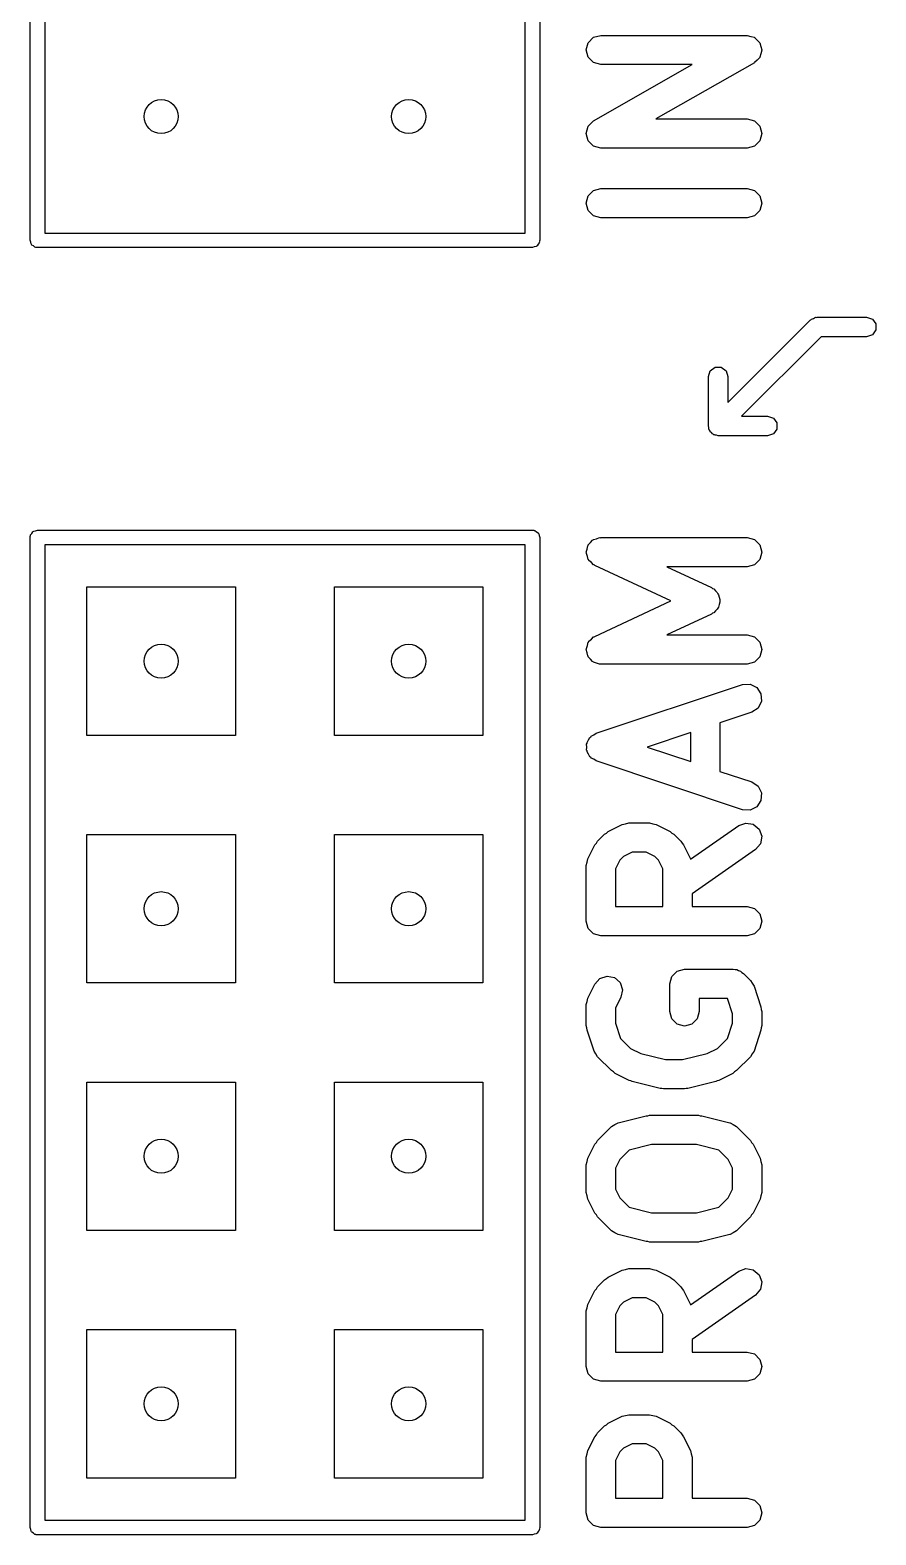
# Model space of a CAD drawing. Extents: x 6.24 to 8.54, y -5.54 to -4.04.
# Drawn here: x 6.237 to 6.579, y -5.203 to -4.595 of the extents above; entities that cross this region are included whole.
import ezdxf

# ---------------------------------------------------------------- set-up
doc = ezdxf.new("R2010")
doc.units = 0
doc.header["$MEASUREMENT"] = 0
doc.layers.add('BLACK', color=7, linetype='CONTINUOUS')

msp = doc.modelspace()

# ---------------------------------------------------------------- linework, layer by layer
at = {"layer": 'BLACK', "linetype": 'CONTINUOUS'}
for p, q in [((6.23705, -4.68), (6.23705, -4.38)), ((6.44295, -4.38), (6.44295, -4.68)), ((6.24295, -4.38295), (6.24295, -4.67705)), ((6.43705, -4.67705), (6.43705, -4.38295)), ((6.46175, -4.60312), (6.46254, -4.60016)), ((6.46254, -4.60016), (6.4647, -4.598)), ((6.4647, -4.598), (6.46765, -4.59721)), ((6.46765, -4.59721), (6.52671, -4.59721)), ((6.52671, -4.59721), (6.52672, -4.59721)), ((6.52672, -4.59721), (6.52673, -4.59721)), ((6.52673, -4.59721), (6.5282, -4.59761)), ((6.5282, -4.59761), (6.52966, -4.598)), ((6.52966, -4.598), (6.52967, -4.59801)), ((6.52967, -4.59801), (6.52968, -4.59801)), ((6.52968, -4.59801), (6.53075, -4.59909)), ((6.53075, -4.59909), (6.53182, -4.60016)), ((6.53182, -4.60016), (6.53182, -4.60018)), ((6.53182, -4.60018), (6.53183, -4.60019)), ((6.53183, -4.60019), (6.53222, -4.60166)), ((6.46254, -4.60607), (6.46175, -4.60312)), ((6.4647, -4.60823), (6.46254, -4.60607)), ((6.53073, -4.60716), (6.52966, -4.60823)), ((6.53181, -4.60609), (6.53073, -4.60716)), ((6.53182, -4.60607), (6.53181, -4.60608)), ((6.53181, -4.60608), (6.53181, -4.60609)), ((6.53221, -4.60461), (6.53182, -4.60607)), ((6.53261, -4.60314), (6.53221, -4.60461)), ((6.53222, -4.60166), (6.53261, -4.60312)), ((6.53261, -4.60312), (6.53261, -4.60313)), ((6.53261, -4.60313), (6.53261, -4.60314)), ((6.46765, -4.60902), (6.4647, -4.60823)), ((6.46472, -4.63173), (6.50447, -4.60902)), ((6.50447, -4.60902), (6.46765, -4.60902)), ((6.52964, -4.60824), (6.48989, -4.63096)), ((6.52965, -4.60823), (6.52964, -4.60824)), ((6.52966, -4.60823), (6.52965, -4.60823)), ((6.46363, -4.63282), (6.4647, -4.63175)), ((6.4647, -4.63175), (6.46471, -4.63174)), ((6.46471, -4.63174), (6.46472, -4.63173)), ((6.48989, -4.63096), (6.52671, -4.63096)), ((6.52671, -4.63096), (6.52966, -4.63175)), ((6.52966, -4.63175), (6.53182, -4.63391)), ((6.46175, -4.63684), (6.46214, -4.63537)), ((6.46175, -4.63685), (6.46175, -4.63684)), ((6.46175, -4.63686), (6.46175, -4.63685)), ((6.46214, -4.63833), (6.46175, -4.63686)), ((6.46214, -4.63537), (6.46254, -4.63391)), ((6.46254, -4.63391), (6.46255, -4.6339)), ((6.46255, -4.63389), (6.46363, -4.63282)), ((6.46255, -4.6339), (6.46255, -4.63389)), ((6.53182, -4.63391), (6.53261, -4.63686)), ((6.53261, -4.63686), (6.53182, -4.63981)), ((6.46252, -4.63979), (6.46214, -4.63833)), ((6.46253, -4.6398), (6.46252, -4.63979)), ((6.46254, -4.63981), (6.46253, -4.6398)), ((6.46361, -4.64089), (6.46254, -4.63981)), ((6.46468, -4.64196), (6.46361, -4.64089)), ((6.46469, -4.64197), (6.46468, -4.64196)), ((6.4647, -4.64198), (6.46469, -4.64197)), ((6.46616, -4.64237), (6.4647, -4.64198)), ((6.46762, -4.64277), (6.46616, -4.64237)), ((6.46764, -4.64276), (6.46762, -4.64277)), ((6.46765, -4.64277), (6.46764, -4.64276)), ((6.52671, -4.64277), (6.46765, -4.64277)), ((6.52966, -4.64198), (6.52671, -4.64277)), ((6.53182, -4.63981), (6.52966, -4.64198)), ((6.46175, -4.66498), (6.46254, -4.66203)), ((6.46254, -4.66203), (6.4647, -4.65987)), ((6.4647, -4.65987), (6.46765, -4.65908)), ((6.46765, -4.65908), (6.52671, -4.65908)), ((6.52671, -4.65908), (6.52966, -4.65987)), ((6.52966, -4.65987), (6.53182, -4.66203)), ((6.53182, -4.66203), (6.53261, -4.66498)), ((6.46254, -4.66794), (6.46175, -4.66498)), ((6.4647, -4.6701), (6.46254, -4.66794)), ((6.53182, -4.66794), (6.52966, -4.6701)), ((6.53261, -4.66498), (6.53182, -4.66794)), ((6.46765, -4.67089), (6.4647, -4.6701)), ((6.52671, -4.67089), (6.46765, -4.67089)), ((6.52966, -4.6701), (6.52671, -4.67089)), ((6.23731, -4.68072), (6.23705, -4.68)), ((6.24295, -4.67705), (6.43705, -4.67705)), ((6.44291, -4.68051), (6.44284, -4.68063)), ((6.44295, -4.68), (6.44289, -4.68038)), ((6.44289, -4.68038), (6.44291, -4.68051)), ((6.23744, -4.68148), (6.23731, -4.68072)), ((6.23765, -4.68165), (6.23744, -4.68148)), ((6.23774, -4.6819), (6.23765, -4.68165)), ((6.2384, -4.68228), (6.23774, -4.6819)), ((6.23899, -4.68277), (6.2384, -4.68228)), ((6.23937, -4.68284), (6.23899, -4.68277)), ((6.23949, -4.68291), (6.23937, -4.68284)), ((6.23962, -4.68289), (6.23949, -4.68291)), ((6.24, -4.68295), (6.23962, -4.68289)), ((6.44, -4.68295), (6.24, -4.68295)), ((6.44072, -4.68269), (6.44, -4.68295)), ((6.44148, -4.68256), (6.44072, -4.68269)), ((6.44165, -4.68235), (6.44148, -4.68256)), ((6.4419, -4.68226), (6.44165, -4.68235)), ((6.44228, -4.6816), (6.4419, -4.68226)), ((6.44277, -4.68101), (6.44228, -4.6816)), ((6.44284, -4.68063), (6.44277, -4.68101)), ((6.51894, -4.7455), (6.55222, -4.71222)), ((6.55222, -4.71222), (6.5525, -4.71207)), ((6.5525, -4.71207), (6.55269, -4.71181)), ((6.55269, -4.71181), (6.55356, -4.71153)), ((6.55356, -4.71153), (6.55438, -4.71111)), ((6.55438, -4.71111), (6.5547, -4.71116)), ((6.5547, -4.71116), (6.555, -4.71106)), ((6.555, -4.71106), (6.575, -4.71106)), ((6.575, -4.71106), (6.57731, -4.71181)), ((6.57731, -4.71181), (6.57874, -4.71378)), ((6.57874, -4.71622), (6.57731, -4.71819)), ((6.57874, -4.71378), (6.57874, -4.71622)), ((6.55663, -4.71894), (6.5245, -4.75106)), ((6.575, -4.71894), (6.55663, -4.71894)), ((6.57731, -4.71819), (6.575, -4.71894)), ((6.51106, -4.735), (6.51181, -4.73269)), ((6.51106, -4.74), (6.51106, -4.735)), ((6.51181, -4.73269), (6.51378, -4.73126)), ((6.51378, -4.73126), (6.51622, -4.73126)), ((6.51622, -4.73126), (6.51819, -4.73269)), ((6.51819, -4.73269), (6.51894, -4.735)), ((6.51894, -4.735), (6.51894, -4.74)), ((6.51106, -4.755), (6.51106, -4.74)), ((6.51894, -4.74), (6.51894, -4.7455)), ((6.5245, -4.75106), (6.535, -4.75106)), ((6.535, -4.75106), (6.53731, -4.75181)), ((6.53731, -4.75181), (6.53874, -4.75378)), ((6.51126, -4.75559), (6.51106, -4.755)), ((6.51126, -4.75622), (6.51126, -4.75559)), ((6.51144, -4.75647), (6.51126, -4.75622)), ((6.51149, -4.75679), (6.51144, -4.75647)), ((6.51172, -4.75701), (6.51149, -4.75679)), ((6.51181, -4.75731), (6.51172, -4.75701)), ((6.51232, -4.75768), (6.51181, -4.75731)), ((6.51269, -4.75819), (6.51232, -4.75768)), ((6.51299, -4.75828), (6.51269, -4.75819)), ((6.51321, -4.75851), (6.51299, -4.75828)), ((6.51353, -4.75856), (6.51321, -4.75851)), ((6.51378, -4.75874), (6.51353, -4.75856)), ((6.51441, -4.75874), (6.51378, -4.75874)), ((6.515, -4.75894), (6.51441, -4.75874)), ((6.535, -4.75894), (6.515, -4.75894)), ((6.53731, -4.75819), (6.535, -4.75894)), ((6.53874, -4.75622), (6.53731, -4.75819)), ((6.53874, -4.75378), (6.53874, -4.75622)), ((6.23705, -4.8), (6.23711, -4.79962)), ((6.23705, -5.2), (6.23705, -4.8)), ((6.23709, -4.79949), (6.23716, -4.79937)), ((6.23711, -4.79962), (6.23709, -4.79949)), ((6.23716, -4.79937), (6.23723, -4.79899)), ((6.23723, -4.79899), (6.23772, -4.7984)), ((6.23772, -4.7984), (6.2381, -4.79774)), ((6.2381, -4.79774), (6.23835, -4.79765)), ((6.23835, -4.79765), (6.23852, -4.79744)), ((6.23852, -4.79744), (6.23928, -4.79731)), ((6.23928, -4.79731), (6.24, -4.79705)), ((6.24, -4.79705), (6.44, -4.79705)), ((6.44, -4.79705), (6.44038, -4.79711)), ((6.44038, -4.79711), (6.44051, -4.79709)), ((6.44051, -4.79709), (6.44063, -4.79716)), ((6.44063, -4.79716), (6.44101, -4.79723)), ((6.44101, -4.79723), (6.4416, -4.79772)), ((6.4416, -4.79772), (6.44226, -4.7981)), ((6.44226, -4.7981), (6.44235, -4.79835)), ((6.44235, -4.79835), (6.44256, -4.79852)), ((6.44256, -4.79852), (6.44269, -4.79928)), ((6.44269, -4.79928), (6.44295, -4.8)), ((6.44295, -4.8), (6.44295, -5.2)), ((6.46254, -4.80301), (6.46344, -4.8021)), ((6.46344, -4.8021), (6.46426, -4.80112)), ((6.46426, -4.80112), (6.46451, -4.80103)), ((6.46451, -4.80103), (6.4647, -4.80085)), ((6.4647, -4.80085), (6.46593, -4.80052)), ((6.46593, -4.80052), (6.46714, -4.80008)), ((6.46714, -4.80008), (6.4674, -4.80012)), ((6.4674, -4.80012), (6.46765, -4.80006)), ((6.46765, -4.80006), (6.52671, -4.80006)), ((6.52671, -4.80006), (6.52966, -4.80085)), ((6.52966, -4.80085), (6.53182, -4.80301)), ((6.24295, -4.80295), (6.24295, -5.19705)), ((6.43705, -4.80295), (6.24295, -4.80295)), ((6.43705, -5.19705), (6.43705, -4.80295)), ((6.46175, -4.80596), (6.46208, -4.80472)), ((6.46181, -4.80622), (6.46175, -4.80596)), ((6.46177, -4.80647), (6.46181, -4.80622)), ((6.4622, -4.80768), (6.46177, -4.80647)), ((6.46208, -4.80472), (6.4623, -4.80346)), ((6.46254, -4.80891), (6.4622, -4.80768)), ((6.4623, -4.80346), (6.46247, -4.80326)), ((6.46247, -4.80326), (6.46254, -4.80301)), ((6.53182, -4.80301), (6.53261, -4.80596)), ((6.53261, -4.80596), (6.53182, -4.80891)), ((6.46272, -4.8091), (6.46254, -4.80891)), ((6.46281, -4.80935), (6.46272, -4.8091)), ((6.46379, -4.81017), (6.46281, -4.80935)), ((6.4647, -4.81108), (6.46379, -4.81017)), ((6.46495, -4.81114), (6.4647, -4.81108)), ((6.46515, -4.81131), (6.46495, -4.81114)), ((6.49587, -4.82565), (6.46515, -4.81131)), ((6.52671, -4.81187), (6.49427, -4.81187)), ((6.49427, -4.81187), (6.51233, -4.8203)), ((6.52966, -4.81108), (6.52671, -4.81187)), ((6.53182, -4.80891), (6.52966, -4.81108)), ((6.26, -4.88), (6.26, -4.82)), ((6.26, -4.82), (6.32, -4.82)), ((6.32, -4.82), (6.32, -4.88)), ((6.36, -4.88), (6.36, -4.82)), ((6.36, -4.82), (6.42, -4.82)), ((6.42, -4.82), (6.42, -4.88)), ((6.51233, -4.8203), (6.51273, -4.82063)), ((6.46515, -4.83998), (6.49587, -4.82565)), ((6.51273, -4.82063), (6.51322, -4.82081)), ((6.51322, -4.82081), (6.51388, -4.8216)), ((6.51388, -4.8216), (6.51467, -4.82226)), ((6.51467, -4.82226), (6.51485, -4.82275)), ((6.51485, -4.82275), (6.51518, -4.82315)), ((6.51518, -4.82315), (6.51536, -4.82416)), ((6.51536, -4.82416), (6.51572, -4.82513)), ((6.51572, -4.82616), (6.51536, -4.82713)), ((6.51572, -4.82513), (6.51563, -4.82565)), ((6.51563, -4.82565), (6.51572, -4.82616)), ((6.51233, -4.831), (6.49427, -4.83943)), ((6.51273, -4.83066), (6.51233, -4.831)), ((6.51322, -4.83049), (6.51273, -4.83066)), ((6.51388, -4.8297), (6.51322, -4.83049)), ((6.51467, -4.82903), (6.51388, -4.8297)), ((6.51485, -4.82854), (6.51467, -4.82903)), ((6.51518, -4.82814), (6.51485, -4.82854)), ((6.51536, -4.82713), (6.51518, -4.82814)), ((6.46177, -4.84482), (6.4622, -4.84362)), ((6.4622, -4.84362), (6.46254, -4.84238)), ((6.46254, -4.84238), (6.46272, -4.84219)), ((6.46272, -4.84219), (6.46281, -4.84195)), ((6.46281, -4.84195), (6.46379, -4.84112)), ((6.46379, -4.84112), (6.4647, -4.84022)), ((6.4647, -4.84022), (6.46495, -4.84015)), ((6.46495, -4.84015), (6.46515, -4.83998)), ((6.49427, -4.83943), (6.52671, -4.83943)), ((6.52671, -4.83943), (6.52966, -4.84022)), ((6.52966, -4.84022), (6.53182, -4.84238)), ((6.53182, -4.84238), (6.53261, -4.84533)), ((6.46175, -4.84533), (6.46181, -4.84508)), ((6.46208, -4.84657), (6.46175, -4.84533)), ((6.46181, -4.84508), (6.46177, -4.84482)), ((6.4623, -4.84783), (6.46208, -4.84657)), ((6.46247, -4.84803), (6.4623, -4.84783)), ((6.46254, -4.84828), (6.46247, -4.84803)), ((6.46344, -4.84919), (6.46254, -4.84828)), ((6.46426, -4.85017), (6.46344, -4.84919)), ((6.46451, -4.85026), (6.46426, -4.85017)), ((6.4647, -4.85045), (6.46451, -4.85026)), ((6.46593, -4.85078), (6.4647, -4.85045)), ((6.46714, -4.85121), (6.46593, -4.85078)), ((6.52966, -4.85045), (6.52671, -4.85124)), ((6.53182, -4.84828), (6.52966, -4.85045)), ((6.53261, -4.84533), (6.53182, -4.84828)), ((6.4674, -4.85117), (6.46714, -4.85121)), ((6.46765, -4.85124), (6.4674, -4.85117)), ((6.52671, -4.85124), (6.46765, -4.85124)), ((6.46578, -4.8791), (6.52484, -4.85941)), ((6.52484, -4.85941), (6.52789, -4.85923)), ((6.52789, -4.85923), (6.53062, -4.8606)), ((6.53062, -4.8606), (6.53231, -4.86315)), ((6.53112, -4.86893), (6.52857, -4.87062)), ((6.53249, -4.8662), (6.53112, -4.86893)), ((6.53231, -4.86315), (6.53249, -4.8662)), ((6.52857, -4.87062), (6.51574, -4.8749)), ((6.51574, -4.8749), (6.51574, -4.89451)), ((6.32, -4.88), (6.26, -4.88)), ((6.42, -4.88), (6.36, -4.88)), ((6.4627, -4.88184), (6.46323, -4.88078)), ((6.46323, -4.88078), (6.46353, -4.88058)), ((6.46353, -4.88058), (6.46373, -4.88028)), ((6.46373, -4.88028), (6.46479, -4.87975)), ((6.46479, -4.87975), (6.46578, -4.8791)), ((6.50393, -4.87883), (6.48633, -4.8847)), ((6.50393, -4.89057), (6.50393, -4.87883)), ((6.46187, -4.88352), (6.46203, -4.88319)), ((6.46194, -4.8847), (6.46187, -4.88352)), ((6.46187, -4.88589), (6.46194, -4.8847)), ((6.46203, -4.88621), (6.46187, -4.88589)), ((6.46203, -4.88319), (6.46205, -4.88283)), ((6.46205, -4.88657), (6.46203, -4.88621)), ((6.46205, -4.88283), (6.4627, -4.88184)), ((6.4627, -4.88756), (6.46205, -4.88657)), ((6.48633, -4.8847), (6.50393, -4.89057)), ((6.46323, -4.88862), (6.4627, -4.88756)), ((6.46353, -4.88882), (6.46323, -4.88862)), ((6.46373, -4.88912), (6.46353, -4.88882)), ((6.46479, -4.88965), (6.46373, -4.88912)), ((6.46578, -4.8903), (6.46479, -4.88965)), ((6.52484, -4.90999), (6.46578, -4.8903)), ((6.51574, -4.89451), (6.52857, -4.89878)), ((6.52857, -4.89878), (6.53112, -4.90047)), ((6.53112, -4.90047), (6.53249, -4.9032)), ((6.53249, -4.9032), (6.53231, -4.90625)), ((6.52789, -4.91017), (6.52484, -4.90999)), ((6.53062, -4.90881), (6.52789, -4.91017)), ((6.53231, -4.90625), (6.53062, -4.90881)), ((6.47063, -4.91879), (6.47626, -4.91598)), ((6.47626, -4.91598), (6.47759, -4.91571)), ((6.47759, -4.91571), (6.4789, -4.91535)), ((6.4789, -4.91535), (6.48734, -4.91535)), ((6.48734, -4.91535), (6.48865, -4.91571)), ((6.48865, -4.91571), (6.48998, -4.91598)), ((6.48998, -4.91598), (6.4956, -4.91879)), ((6.5039, -4.93002), (6.52332, -4.91642)), ((6.52332, -4.91642), (6.52619, -4.91538)), ((6.52619, -4.91538), (6.5292, -4.91591)), ((6.5292, -4.91591), (6.53154, -4.91787)), ((6.26, -4.98), (6.26, -4.92)), ((6.26, -4.92), (6.32, -4.92)), ((6.32, -4.92), (6.32, -4.98)), ((6.36, -4.98), (6.36, -4.92)), ((6.36, -4.92), (6.42, -4.92)), ((6.42, -4.92), (6.42, -4.98)), ((6.46518, -4.92424), (6.46581, -4.92353)), ((6.46581, -4.92353), (6.46629, -4.92271)), ((6.46629, -4.92271), (6.4691, -4.9199)), ((6.4691, -4.9199), (6.46992, -4.91942)), ((6.46992, -4.91942), (6.47063, -4.91879)), ((6.4956, -4.91879), (6.49631, -4.91942)), ((6.49631, -4.91942), (6.49714, -4.9199)), ((6.49714, -4.9199), (6.49995, -4.92271)), ((6.49995, -4.92271), (6.50042, -4.92353)), ((6.50042, -4.92353), (6.50105, -4.92424)), ((6.53154, -4.91787), (6.53259, -4.92075)), ((6.53259, -4.92075), (6.53206, -4.92376)), ((6.46237, -4.92987), (6.46518, -4.92424)), ((6.47677, -4.92893), (6.47532, -4.93038)), ((6.48029, -4.92717), (6.47677, -4.92893)), ((6.48594, -4.92717), (6.48029, -4.92717)), ((6.48946, -4.92893), (6.48594, -4.92717)), ((6.49092, -4.93038), (6.48946, -4.92893)), ((6.50105, -4.92424), (6.50387, -4.92987)), ((6.53009, -4.9261), (6.50449, -4.94402)), ((6.53206, -4.92376), (6.53009, -4.9261)), ((6.46175, -4.93251), (6.4621, -4.9312)), ((6.46175, -4.95501), (6.46175, -4.93251)), ((6.4621, -4.9312), (6.46237, -4.92987)), ((6.47532, -4.93038), (6.47356, -4.9339)), ((6.47356, -4.9339), (6.47356, -4.9491)), ((6.49268, -4.9339), (6.49092, -4.93038)), ((6.49268, -4.9491), (6.49268, -4.9339)), ((6.50387, -4.92987), (6.5039, -4.93002)), ((6.50449, -4.94402), (6.50449, -4.9491)), ((6.47356, -4.9491), (6.49268, -4.9491)), ((6.50449, -4.9491), (6.52671, -4.9491)), ((6.52671, -4.9491), (6.52966, -4.94989)), ((6.52966, -4.94989), (6.53182, -4.95205)), ((6.53182, -4.95205), (6.53261, -4.95501)), ((6.46254, -4.95796), (6.46175, -4.95501)), ((6.4647, -4.96012), (6.46254, -4.95796)), ((6.46765, -4.96091), (6.4647, -4.96012)), ((6.52966, -4.96012), (6.52671, -4.96091)), ((6.53182, -4.95796), (6.52966, -4.96012)), ((6.53261, -4.95501), (6.53182, -4.95796)), ((6.49858, -4.96091), (6.46765, -4.96091)), ((6.52671, -4.96091), (6.49858, -4.96091)), ((6.46518, -4.98049), (6.46721, -4.9782)), ((6.46721, -4.9782), (6.47011, -4.97723)), ((6.47011, -4.97723), (6.4731, -4.97785)), ((6.4731, -4.97785), (6.47539, -4.97987)), ((6.49549, -4.98031), (6.49628, -4.97736)), ((6.49628, -4.97736), (6.49844, -4.9752)), ((6.49844, -4.9752), (6.5014, -4.97441)), ((6.5014, -4.97441), (6.52108, -4.97441)), ((6.52108, -4.97441), (6.52183, -4.97461)), ((6.52183, -4.97461), (6.52261, -4.97461)), ((6.52261, -4.97461), (6.52328, -4.975)), ((6.52328, -4.975), (6.52403, -4.9752)), ((6.52403, -4.9752), (6.52458, -4.97575)), ((6.52458, -4.97575), (6.52526, -4.97614)), ((6.52526, -4.97614), (6.52807, -4.97895)), ((6.32, -4.98), (6.26, -4.98)), ((6.42, -4.98), (6.36, -4.98)), ((6.46237, -4.98611), (6.46518, -4.98049)), ((6.47539, -4.97987), (6.47636, -4.98277)), ((6.47636, -4.98277), (6.47574, -4.98577)), ((6.49549, -4.99156), (6.49549, -4.98031)), ((6.52807, -4.97895), (6.52875, -4.98013)), ((6.52875, -4.98013), (6.5295, -4.98126)), ((6.5295, -4.98126), (6.53231, -4.9897)), ((6.46175, -4.98875), (6.4621, -4.98744)), ((6.46175, -4.99719), (6.46175, -4.98875)), ((6.4621, -4.98744), (6.46237, -4.98611)), ((6.47574, -4.98577), (6.47356, -4.99015)), ((6.47356, -4.99015), (6.47356, -4.99623)), ((6.51864, -4.98622), (6.5073, -4.98622)), ((6.5073, -4.98622), (6.5073, -4.99156)), ((6.51873, -4.98632), (6.51864, -4.98622)), ((6.5208, -4.99252), (6.51873, -4.98632)), ((6.53231, -4.9897), (6.53237, -4.99065)), ((6.47356, -4.99623), (6.47562, -5.00243)), ((6.49628, -4.99452), (6.49549, -4.99156)), ((6.49844, -4.99668), (6.49628, -4.99452)), ((6.5014, -4.99747), (6.49844, -4.99668)), ((6.50435, -4.99668), (6.5014, -4.99747)), ((6.50651, -4.99452), (6.50435, -4.99668)), ((6.5073, -4.99156), (6.50651, -4.99452)), ((6.51873, -5.00243), (6.5208, -4.99623)), ((6.5208, -4.99623), (6.5208, -4.99252)), ((6.53237, -4.99065), (6.53261, -4.99156)), ((6.53261, -4.99156), (6.53261, -4.99719)), ((6.46199, -4.99811), (6.46175, -4.99719)), ((6.46205, -4.99906), (6.46199, -4.99811)), ((6.46486, -5.00749), (6.46205, -4.99906)), ((6.47562, -5.00243), (6.47959, -5.0064)), ((6.51477, -5.0064), (6.51873, -5.00243)), ((6.53231, -4.99906), (6.5295, -5.00749)), ((6.53237, -4.99811), (6.53231, -4.99906)), ((6.53261, -4.99719), (6.53237, -4.99811)), ((6.46561, -5.00862), (6.46486, -5.00749)), ((6.46629, -5.0098), (6.46561, -5.00862)), ((6.47959, -5.0064), (6.48377, -5.00849)), ((6.48377, -5.00849), (6.49369, -5.01097)), ((6.50067, -5.01097), (6.51058, -5.00849)), ((6.51058, -5.00849), (6.51477, -5.0064)), ((6.52875, -5.00862), (6.52807, -5.0098)), ((6.5295, -5.00749), (6.52875, -5.00862)), ((6.47191, -5.01542), (6.46629, -5.0098)), ((6.49369, -5.01097), (6.50067, -5.01097)), ((6.52807, -5.0098), (6.52245, -5.01542)), ((6.26, -5.08), (6.26, -5.02)), ((6.26, -5.02), (6.32, -5.02)), ((6.32, -5.02), (6.32, -5.08)), ((6.36, -5.08), (6.36, -5.02)), ((6.36, -5.02), (6.42, -5.02)), ((6.42, -5.02), (6.42, -5.08)), ((6.47273, -5.0159), (6.47191, -5.01542)), ((6.47345, -5.01653), (6.47273, -5.0159)), ((6.47907, -5.01934), (6.47345, -5.01653)), ((6.47971, -5.01947), (6.47907, -5.01934)), ((6.48028, -5.01979), (6.47971, -5.01947)), ((6.49153, -5.0226), (6.48028, -5.01979)), ((6.51408, -5.01979), (6.50283, -5.0226)), ((6.51465, -5.01947), (6.51408, -5.01979)), ((6.51529, -5.01934), (6.51465, -5.01947)), ((6.52091, -5.01653), (6.51529, -5.01934)), ((6.52162, -5.0159), (6.52091, -5.01653)), ((6.52245, -5.01542), (6.52162, -5.0159)), ((6.49226, -5.02259), (6.49153, -5.0226)), ((6.49296, -5.02278), (6.49226, -5.02259)), ((6.5014, -5.02278), (6.49296, -5.02278)), ((6.5021, -5.02259), (6.5014, -5.02278)), ((6.50283, -5.0226), (6.5021, -5.02259)), ((6.46629, -5.04363), (6.47191, -5.03801)), ((6.47191, -5.03801), (6.47196, -5.03798)), ((6.47196, -5.03798), (6.47198, -5.03794)), ((6.47198, -5.03794), (6.47328, -5.03722)), ((6.47328, -5.03722), (6.47456, -5.03648)), ((6.47456, -5.03648), (6.47461, -5.03648)), ((6.47461, -5.03648), (6.47465, -5.03645)), ((6.47465, -5.03645), (6.4859, -5.03364)), ((6.4859, -5.03364), (6.48663, -5.03365)), ((6.48663, -5.03365), (6.48734, -5.03346)), ((6.48734, -5.03346), (6.50702, -5.03346)), ((6.50702, -5.03346), (6.50772, -5.03365)), ((6.50772, -5.03365), (6.50845, -5.03364)), ((6.50845, -5.03364), (6.5197, -5.03645)), ((6.5197, -5.03645), (6.51975, -5.03648)), ((6.51975, -5.03648), (6.5198, -5.03648)), ((6.5198, -5.03648), (6.52108, -5.03722)), ((6.52108, -5.03722), (6.52237, -5.03794)), ((6.52237, -5.03794), (6.5224, -5.03798)), ((6.5224, -5.03798), (6.52245, -5.03801)), ((6.52245, -5.03801), (6.52807, -5.04363)), ((6.46237, -5.05079), (6.46518, -5.04517)), ((6.46518, -5.04517), (6.46581, -5.04445)), ((6.46581, -5.04445), (6.46629, -5.04363)), ((6.48806, -5.04528), (6.47911, -5.04751)), ((6.50629, -5.04528), (6.48806, -5.04528)), ((6.51525, -5.04751), (6.50629, -5.04528)), ((6.52807, -5.04363), (6.52854, -5.04445)), ((6.52854, -5.04445), (6.52918, -5.04517)), ((6.52918, -5.04517), (6.53199, -5.05079)), ((6.4621, -5.05212), (6.46237, -5.05079)), ((6.47532, -5.0513), (6.47356, -5.05482)), ((6.47911, -5.04751), (6.47532, -5.0513)), ((6.51904, -5.0513), (6.51525, -5.04751)), ((6.5208, -5.05482), (6.51904, -5.0513)), ((6.53199, -5.05079), (6.53226, -5.05212)), ((6.46175, -5.05343), (6.4621, -5.05212)), ((6.46175, -5.06468), (6.46175, -5.05343)), ((6.47356, -5.05482), (6.47356, -5.06329)), ((6.5208, -5.06329), (6.5208, -5.05482)), ((6.53226, -5.05212), (6.53261, -5.05343)), ((6.53261, -5.05343), (6.53261, -5.06468)), ((6.47356, -5.06329), (6.47532, -5.06681)), ((6.51904, -5.06681), (6.5208, -5.06329)), ((6.4621, -5.06599), (6.46175, -5.06468)), ((6.46237, -5.06732), (6.4621, -5.06599)), ((6.46518, -5.07294), (6.46237, -5.06732)), ((6.47532, -5.06681), (6.47911, -5.0706)), ((6.51525, -5.0706), (6.51904, -5.06681)), ((6.53199, -5.06732), (6.52918, -5.07294)), ((6.53226, -5.06599), (6.53199, -5.06732)), ((6.53261, -5.06468), (6.53226, -5.06599)), ((6.46581, -5.07366), (6.46518, -5.07294)), ((6.46629, -5.07448), (6.46581, -5.07366)), ((6.47191, -5.0801), (6.46629, -5.07448)), ((6.47911, -5.0706), (6.48806, -5.07283)), ((6.48806, -5.07283), (6.50629, -5.07283)), ((6.50629, -5.07283), (6.51525, -5.0706)), ((6.52807, -5.07448), (6.52245, -5.0801)), ((6.52855, -5.07366), (6.52807, -5.07448)), ((6.52918, -5.07294), (6.52855, -5.07366)), ((6.32, -5.08), (6.26, -5.08)), ((6.42, -5.08), (6.36, -5.08)), ((6.47196, -5.08013), (6.47191, -5.0801)), ((6.47198, -5.08017), (6.47196, -5.08013)), ((6.47328, -5.08089), (6.47198, -5.08017)), ((6.47456, -5.08163), (6.47328, -5.08089)), ((6.47461, -5.08163), (6.47456, -5.08163)), ((6.47465, -5.08166), (6.47461, -5.08163)), ((6.4859, -5.08447), (6.47465, -5.08166)), ((6.5197, -5.08166), (6.50845, -5.08447)), ((6.51975, -5.08163), (6.5197, -5.08166)), ((6.5198, -5.08163), (6.51975, -5.08163)), ((6.52108, -5.08089), (6.5198, -5.08163)), ((6.52237, -5.08017), (6.52108, -5.08089)), ((6.5224, -5.08013), (6.52237, -5.08017)), ((6.52245, -5.0801), (6.5224, -5.08013)), ((6.48663, -5.08446), (6.4859, -5.08447)), ((6.48734, -5.08465), (6.48663, -5.08446)), ((6.50702, -5.08465), (6.48734, -5.08465)), ((6.50772, -5.08446), (6.50702, -5.08465)), ((6.50845, -5.08447), (6.50772, -5.08446)), ((6.46629, -5.10269), (6.4691, -5.09987)), ((6.4691, -5.09987), (6.46992, -5.0994)), ((6.46992, -5.0994), (6.47063, -5.09877)), ((6.47063, -5.09877), (6.47626, -5.09596)), ((6.47626, -5.09596), (6.47759, -5.09568)), ((6.47759, -5.09568), (6.4789, -5.09533)), ((6.4789, -5.09533), (6.48734, -5.09533)), ((6.48734, -5.09533), (6.48865, -5.09568)), ((6.48865, -5.09568), (6.48998, -5.09596)), ((6.48998, -5.09596), (6.4956, -5.09877)), ((6.4956, -5.09877), (6.49631, -5.0994)), ((6.49631, -5.0994), (6.49714, -5.09987)), ((6.49714, -5.09987), (6.49995, -5.10269)), ((6.5039, -5.10999), (6.52332, -5.0964)), ((6.52332, -5.0964), (6.52619, -5.09535)), ((6.52619, -5.09535), (6.5292, -5.09589)), ((6.5292, -5.09589), (6.53154, -5.09785)), ((6.53154, -5.09785), (6.53259, -5.10072)), ((6.46237, -5.10984), (6.46518, -5.10422)), ((6.46518, -5.10422), (6.46581, -5.10351)), ((6.46581, -5.10351), (6.46629, -5.10269)), ((6.49995, -5.10269), (6.50042, -5.10351)), ((6.50042, -5.10351), (6.50105, -5.10422)), ((6.50105, -5.10422), (6.50387, -5.10984)), ((6.53009, -5.10608), (6.50449, -5.124)), ((6.53206, -5.10373), (6.53009, -5.10608)), ((6.53259, -5.10072), (6.53206, -5.10373)), ((6.46175, -5.11249), (6.4621, -5.11117)), ((6.4621, -5.11117), (6.46237, -5.10984)), ((6.47532, -5.11036), (6.47356, -5.11388)), ((6.47677, -5.1089), (6.47532, -5.11036)), ((6.48029, -5.10714), (6.47677, -5.1089)), ((6.48594, -5.10714), (6.48029, -5.10714)), ((6.48946, -5.1089), (6.48594, -5.10714)), ((6.49092, -5.11036), (6.48946, -5.1089)), ((6.49268, -5.11388), (6.49092, -5.11036)), ((6.50387, -5.10984), (6.5039, -5.10999)), ((6.46175, -5.13498), (6.46175, -5.11249)), ((6.47356, -5.11388), (6.47356, -5.12908)), ((6.49268, -5.12908), (6.49268, -5.11388)), ((6.26, -5.18), (6.26, -5.12)), ((6.26, -5.12), (6.32, -5.12)), ((6.32, -5.12), (6.32, -5.18)), ((6.36, -5.18), (6.36, -5.12)), ((6.36, -5.12), (6.42, -5.12)), ((6.42, -5.12), (6.42, -5.18)), ((6.50449, -5.124), (6.50449, -5.12908)), ((6.47356, -5.12908), (6.49268, -5.12908)), ((6.50449, -5.12908), (6.52671, -5.12908)), ((6.52671, -5.12908), (6.52966, -5.12987)), ((6.52966, -5.12987), (6.53182, -5.13203)), ((6.46254, -5.13794), (6.46175, -5.13498)), ((6.53182, -5.13203), (6.53261, -5.13498)), ((6.53261, -5.13498), (6.53182, -5.13794)), ((6.4647, -5.1401), (6.46254, -5.13794)), ((6.46765, -5.14089), (6.4647, -5.1401)), ((6.49858, -5.14089), (6.46765, -5.14089)), ((6.52671, -5.14089), (6.49858, -5.14089)), ((6.52966, -5.1401), (6.52671, -5.14089)), ((6.53182, -5.13794), (6.52966, -5.1401)), ((6.47759, -5.15474), (6.4789, -5.15439)), ((6.4789, -5.15439), (6.48734, -5.15439)), ((6.48734, -5.15439), (6.48865, -5.15474)), ((6.46629, -5.16174), (6.4691, -5.15893)), ((6.4691, -5.15893), (6.46992, -5.15845)), ((6.46992, -5.15845), (6.47063, -5.15782)), ((6.47063, -5.15782), (6.47626, -5.15501)), ((6.47626, -5.15501), (6.47759, -5.15474)), ((6.48865, -5.15474), (6.48998, -5.15501)), ((6.48998, -5.15501), (6.4956, -5.15782)), ((6.4956, -5.15782), (6.49631, -5.15845)), ((6.49631, -5.15845), (6.49714, -5.15893)), ((6.49714, -5.15893), (6.49995, -5.16174)), ((6.46237, -5.1689), (6.46518, -5.16328)), ((6.46518, -5.16328), (6.46581, -5.16256)), ((6.46581, -5.16256), (6.46629, -5.16174)), ((6.48029, -5.1662), (6.47677, -5.16796)), ((6.48594, -5.1662), (6.48029, -5.1662)), ((6.48946, -5.16796), (6.48594, -5.1662)), ((6.49995, -5.16174), (6.50042, -5.16256)), ((6.50042, -5.16256), (6.50105, -5.16328)), ((6.50105, -5.16328), (6.50387, -5.1689)), ((6.46175, -5.17154), (6.4621, -5.17023)), ((6.46175, -5.19404), (6.46175, -5.17154)), ((6.4621, -5.17023), (6.46237, -5.1689)), ((6.47532, -5.16941), (6.47356, -5.17294)), ((6.47356, -5.17294), (6.47356, -5.18813)), ((6.47677, -5.16796), (6.47532, -5.16941)), ((6.49092, -5.16941), (6.48946, -5.16796)), ((6.49268, -5.17294), (6.49092, -5.16941)), ((6.49268, -5.18813), (6.49268, -5.17294)), ((6.50387, -5.1689), (6.50414, -5.17023)), ((6.50414, -5.17023), (6.50449, -5.17154)), ((6.50449, -5.17154), (6.50449, -5.18813)), ((6.32, -5.18), (6.26, -5.18)), ((6.42, -5.18), (6.36, -5.18)), ((6.47356, -5.18813), (6.49268, -5.18813)), ((6.50449, -5.18813), (6.52671, -5.18813)), ((6.52671, -5.18813), (6.52966, -5.18892)), ((6.52966, -5.18892), (6.53182, -5.19109)), ((6.53182, -5.19109), (6.53261, -5.19404)), ((6.24295, -5.19705), (6.43705, -5.19705)), ((6.46254, -5.19699), (6.46175, -5.19404)), ((6.4647, -5.19915), (6.46254, -5.19699)), ((6.53182, -5.19699), (6.52966, -5.19915)), ((6.53261, -5.19404), (6.53182, -5.19699)), ((6.23731, -5.20072), (6.23705, -5.2)), ((6.23744, -5.20148), (6.23731, -5.20072)), ((6.23765, -5.20165), (6.23744, -5.20148)), ((6.23774, -5.2019), (6.23765, -5.20165)), ((6.2384, -5.20228), (6.23774, -5.2019)), ((6.23899, -5.20277), (6.2384, -5.20228)), ((6.23937, -5.20284), (6.23899, -5.20277)), ((6.23949, -5.20291), (6.23937, -5.20284)), ((6.23962, -5.20289), (6.23949, -5.20291)), ((6.24, -5.20295), (6.23962, -5.20289)), ((6.44, -5.20295), (6.24, -5.20295)), ((6.44072, -5.20269), (6.44, -5.20295)), ((6.44148, -5.20256), (6.44072, -5.20269)), ((6.44165, -5.20235), (6.44148, -5.20256)), ((6.4419, -5.20226), (6.44165, -5.20235)), ((6.44228, -5.2016), (6.4419, -5.20226)), ((6.44277, -5.20101), (6.44228, -5.2016)), ((6.44284, -5.20063), (6.44277, -5.20101)), ((6.44291, -5.20051), (6.44284, -5.20063)), ((6.44295, -5.2), (6.44289, -5.20038)), ((6.44289, -5.20038), (6.44291, -5.20051)), ((6.46765, -5.19994), (6.4647, -5.19915)), ((6.49858, -5.19994), (6.46765, -5.19994)), ((6.52671, -5.19994), (6.49858, -5.19994)), ((6.52966, -5.19915), (6.52671, -5.19994))]:
    msp.add_line(p, q, dxfattribs=at)
at = {"layer": 'BLACK'}
for centre in [(6.29, -4.63), (6.39, -4.63), (6.29, -4.85), (6.39, -4.85), (6.29, -4.95), (6.39, -4.95), (6.29, -5.05), (6.39, -5.05), (6.29, -5.15), (6.39, -5.15)]:
    msp.add_circle(centre, 0.00689, dxfattribs=at)

doc.saveas('drawing.dxf')
